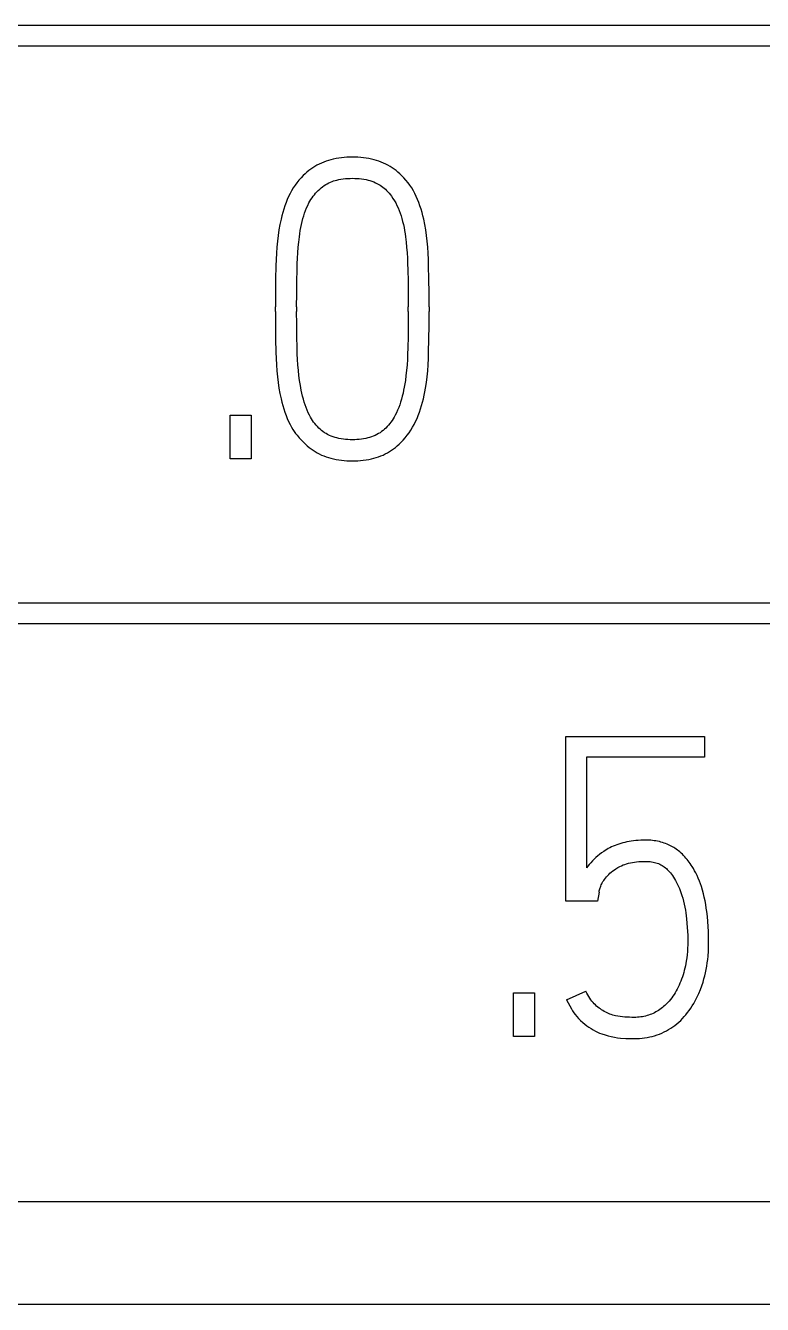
# Model space of a CAD drawing. Extents: x 867151 to 1787449, y -2071112 to -1028603.
# Drawn here: x 871235.83 to 871239.75, y -1032681.08 to -1032674.26 of the extents above; entities that cross this region are included whole.
import ezdxf

# ---------------------------------------------------------------- set-up
doc = ezdxf.new("R2010")
doc.units = 0
doc.header["$LTSCALE"] = 4
doc.header["$MEASUREMENT"] = 0
doc.layers.get('0').update_dxf_attribs({"linetype": 'CONTINUOUS'})
doc.layers.add('20000_FRONT_O', color=7, linetype='CONTINUOUS')

# ---------------------------------------------------------------- blocks, each defined once
blk = doc.blocks.new('A$C36C17930')
at = {"layer": '20000_FRONT_O', "color": 7, "linetype": 'Continuous'}
for p, q in [((36.4911, 33.1704), (17.9621, 33.1704)), ((36.3811, 33.0604), (18.0721, 33.0604)), ((24.0082, 32.4552), (23.9953, 32.4515)), ((24.0211, 32.4584), (24.0082, 32.4552)), ((24.0355, 32.4614), (24.0211, 32.4584)), ((24.05, 32.4639), (24.0355, 32.4614)), ((24.0645, 32.4659), (24.05, 32.4639)), ((24.0791, 32.4674), (24.0645, 32.4659)), ((24.0938, 32.4685), (24.0791, 32.4674)), ((24.1085, 32.4691), (24.0938, 32.4685)), ((24.1232, 32.4693), (24.1085, 32.4691)), ((24.1379, 32.4691), (24.1232, 32.4693)), ((24.1526, 32.4685), (24.1379, 32.4691)), ((24.1673, 32.4674), (24.1526, 32.4685)), ((24.1819, 32.4659), (24.1673, 32.4674)), ((24.1964, 32.4639), (24.1819, 32.4659)), ((24.2109, 32.4614), (24.1964, 32.4639)), ((24.2253, 32.4584), (24.2109, 32.4614)), ((24.2382, 32.4552), (24.2253, 32.4584)), ((24.2511, 32.4515), (24.2382, 32.4552)), ((23.8805, 32.3891), (23.8707, 32.3806)), ((23.8905, 32.3973), (23.8805, 32.3891)), ((23.9009, 32.4051), (23.8905, 32.3973)), ((23.9116, 32.4125), (23.9009, 32.4051)), ((23.9226, 32.4194), (23.9116, 32.4125)), ((23.9338, 32.4259), (23.9226, 32.4194)), ((23.9457, 32.432), (23.9338, 32.4259)), ((23.9578, 32.4376), (23.9457, 32.432)), ((23.9701, 32.4427), (23.9578, 32.4376)), ((23.9826, 32.4474), (23.9701, 32.4427)), ((23.9953, 32.4515), (23.9826, 32.4474)), ((24.2638, 32.4474), (24.2511, 32.4515)), ((24.2763, 32.4427), (24.2638, 32.4474)), ((24.2886, 32.4376), (24.2763, 32.4427)), ((24.3007, 32.432), (24.2886, 32.4376)), ((24.3126, 32.4259), (24.3007, 32.432)), ((24.3238, 32.4194), (24.3126, 32.4259)), ((24.3348, 32.4125), (24.3238, 32.4194)), ((24.3455, 32.4051), (24.3348, 32.4125)), ((24.3559, 32.3973), (24.3455, 32.4051)), ((24.3659, 32.3891), (24.3559, 32.3973)), ((24.3757, 32.3806), (24.3659, 32.3891)), ((23.8171, 32.3188), (23.8076, 32.3045)), ((23.8272, 32.3327), (23.8171, 32.3188)), ((23.838, 32.3462), (23.8272, 32.3327)), ((23.8493, 32.3592), (23.838, 32.3462)), ((23.8613, 32.3716), (23.8493, 32.3592)), ((23.8707, 32.3806), (23.8613, 32.3716)), ((23.972, 32.3171), (23.9804, 32.3225)), ((23.9804, 32.3225), (23.9891, 32.3275)), ((23.9891, 32.3275), (23.9973, 32.3316)), ((23.9973, 32.3316), (24.0057, 32.3354)), ((24.0057, 32.3354), (24.0142, 32.3388)), ((24.0142, 32.3388), (24.023, 32.3418)), ((24.023, 32.3418), (24.0318, 32.3445)), ((24.0318, 32.3445), (24.0407, 32.3469)), ((24.0407, 32.3469), (24.0497, 32.3489)), ((24.0497, 32.3489), (24.0618, 32.3512)), ((24.0618, 32.3512), (24.074, 32.3531)), ((24.074, 32.3531), (24.0863, 32.3544)), ((24.0863, 32.3544), (24.0985, 32.3554)), ((24.0985, 32.3554), (24.1109, 32.3559)), ((24.1109, 32.3559), (24.1232, 32.3561)), ((24.1232, 32.3561), (24.1354, 32.3559)), ((24.1354, 32.3559), (24.1475, 32.3554)), ((24.1475, 32.3554), (24.1596, 32.3544)), ((24.1596, 32.3544), (24.1717, 32.3531)), ((24.1717, 32.3531), (24.1837, 32.3512)), ((24.1837, 32.3512), (24.1957, 32.3489)), ((24.1957, 32.3489), (24.2062, 32.3465)), ((24.2062, 32.3465), (24.2165, 32.3436)), ((24.2165, 32.3436), (24.2267, 32.3403)), ((24.2267, 32.3403), (24.2368, 32.3365)), ((24.2368, 32.3365), (24.2467, 32.3322)), ((24.2467, 32.3322), (24.2563, 32.3275)), ((24.2563, 32.3275), (24.2639, 32.3233)), ((24.2639, 32.3233), (24.2714, 32.3188)), ((24.2714, 32.3188), (24.2786, 32.314)), ((24.3851, 32.3716), (24.3757, 32.3806)), ((24.397, 32.3592), (24.3851, 32.3716)), ((24.4084, 32.3462), (24.397, 32.3592)), ((24.4192, 32.3327), (24.4084, 32.3462)), ((24.4293, 32.3188), (24.4192, 32.3327)), ((24.4388, 32.3045), (24.4293, 32.3188)), ((23.7829, 32.2588), (23.7759, 32.2429)), ((23.7905, 32.2745), (23.7829, 32.2588)), ((23.7987, 32.2898), (23.7905, 32.2745)), ((23.8076, 32.3045), (23.7987, 32.2898)), ((23.9021, 32.2428), (23.9079, 32.2516)), ((23.9079, 32.2516), (23.914, 32.2602)), ((23.914, 32.2602), (23.9203, 32.2684)), ((23.9203, 32.2684), (23.927, 32.2765)), ((23.927, 32.2765), (23.9339, 32.2842)), ((23.9339, 32.2842), (23.9412, 32.2917)), ((23.9412, 32.2917), (23.9485, 32.2986)), ((23.9485, 32.2986), (23.956, 32.3051)), ((23.956, 32.3051), (23.9639, 32.3113)), ((23.9639, 32.3113), (23.972, 32.3171)), ((24.2786, 32.314), (24.2856, 32.3089)), ((24.2856, 32.3089), (24.2924, 32.3034)), ((24.2924, 32.3034), (24.2989, 32.2977)), ((24.2989, 32.2977), (24.3052, 32.2917)), ((24.3052, 32.2917), (24.3122, 32.2843)), ((24.3122, 32.2843), (24.3189, 32.2765)), ((24.3189, 32.2765), (24.3252, 32.2684)), ((24.3252, 32.2684), (24.3313, 32.2602)), ((24.3313, 32.2602), (24.3392, 32.2486)), ((24.4477, 32.2898), (24.4388, 32.3045)), ((24.4559, 32.2745), (24.4477, 32.2898)), ((24.4635, 32.2588), (24.4559, 32.2745)), ((24.4705, 32.2429), (24.4635, 32.2588)), ((23.7577, 32.1924), (23.7523, 32.1745)), ((23.7632, 32.2094), (23.7577, 32.1924)), ((23.7693, 32.2263), (23.7632, 32.2094)), ((23.7759, 32.2429), (23.7693, 32.2263)), ((23.8684, 32.1709), (23.8735, 32.1852)), ((23.8735, 32.1852), (23.8789, 32.1986)), ((23.8789, 32.1986), (23.8849, 32.2118)), ((23.8849, 32.2118), (23.8914, 32.2247)), ((23.8914, 32.2247), (23.8966, 32.2338)), ((23.8966, 32.2338), (23.9021, 32.2428)), ((24.3392, 32.2486), (24.3466, 32.2368)), ((24.3466, 32.2368), (24.3535, 32.2247)), ((24.3535, 32.2247), (24.3601, 32.2118)), ((24.3601, 32.2118), (24.3662, 32.1986)), ((24.3662, 32.1986), (24.3717, 32.1852)), ((24.3717, 32.1852), (24.3771, 32.1709)), ((24.4771, 32.2263), (24.4705, 32.2429)), ((24.4831, 32.2094), (24.4771, 32.2263)), ((24.4886, 32.1924), (24.4831, 32.2094)), ((24.4939, 32.1745), (24.4886, 32.1924)), ((23.7429, 32.1384), (23.7367, 32.1097)), ((23.7473, 32.1565), (23.7429, 32.1384)), ((23.7523, 32.1745), (23.7473, 32.1565)), ((23.8517, 32.1103), (23.8554, 32.1261)), ((23.8554, 32.1261), (23.8595, 32.1418)), ((23.8595, 32.1418), (23.8637, 32.1564)), ((23.8637, 32.1564), (23.8684, 32.1709)), ((24.3771, 32.1709), (24.382, 32.1564)), ((24.382, 32.1564), (24.3864, 32.1418)), ((24.3864, 32.1418), (24.3907, 32.1261)), ((24.3907, 32.1261), (24.3945, 32.1104)), ((24.4987, 32.1565), (24.4939, 32.1745)), ((24.503, 32.1384), (24.4987, 32.1565)), ((24.5089, 32.1097), (24.503, 32.1384)), ((23.727, 32.0506), (23.7233, 32.0201)), ((23.7315, 32.0809), (23.727, 32.0506)), ((23.7367, 32.1097), (23.7315, 32.0809)), ((23.8403, 32.0432), (23.8426, 32.0603)), ((23.8426, 32.0603), (23.8453, 32.0774)), ((23.8453, 32.0774), (23.8484, 32.0945)), ((23.8484, 32.0945), (23.8517, 32.1103)), ((24.3945, 32.1104), (24.3979, 32.0945)), ((24.3979, 32.0945), (24.401, 32.0774)), ((24.401, 32.0774), (24.4038, 32.0603)), ((24.4038, 32.0603), (24.4061, 32.0432)), ((24.5138, 32.0809), (24.5089, 32.1097)), ((24.518, 32.0506), (24.5138, 32.0809)), ((24.5214, 32.0201), (24.518, 32.0506)), ((23.7201, 31.9882), (23.7177, 31.9561)), ((23.7233, 32.0201), (23.7201, 31.9882)), ((23.8322, 31.9596), (23.8345, 31.9884)), ((23.8345, 31.9884), (23.8371, 32.0158)), ((23.8371, 32.0158), (23.8403, 32.0432)), ((24.4061, 32.0432), (24.4093, 32.0158)), ((24.4093, 32.0158), (24.4119, 31.9884)), ((24.4119, 31.9884), (24.4142, 31.9596)), ((24.5243, 31.9882), (24.5214, 32.0201)), ((24.5266, 31.9561), (24.5243, 31.9882)), ((23.716, 31.9226), (23.7149, 31.889)), ((23.7177, 31.9561), (23.716, 31.9226)), ((23.829, 31.9004), (23.8304, 31.9308)), ((23.8304, 31.9308), (23.8322, 31.9596)), ((24.4142, 31.9596), (24.416, 31.9308)), ((24.416, 31.9308), (24.4174, 31.9004)), ((24.5282, 31.9226), (24.5266, 31.9561)), ((24.5293, 31.889), (24.5282, 31.9226)), ((23.7149, 31.889), (23.7136, 31.8188)), ((23.8268, 31.8065), (23.828, 31.8701)), ((23.828, 31.8701), (23.829, 31.9004)), ((24.4174, 31.9004), (24.4183, 31.8701)), ((24.4183, 31.8701), (24.4196, 31.8065)), ((24.5305, 31.8188), (24.5293, 31.889)), ((23.7136, 31.8188), (23.7129, 31.7459)), ((23.8261, 31.7399), (23.8268, 31.8065)), ((24.4196, 31.8065), (24.4203, 31.7399)), ((24.5313, 31.7459), (24.5305, 31.8188)), ((23.7129, 31.7459), (23.7127, 31.6704)), ((23.8258, 31.6704), (23.8261, 31.7399)), ((24.4203, 31.7399), (24.4206, 31.6704)), ((24.5315, 31.6704), (24.5313, 31.7459)), ((23.7127, 31.646), (23.7127, 31.6704)), ((23.7127, 31.646), (23.7129, 31.5705)), ((23.8258, 31.6704), (23.8258, 31.646)), ((23.8261, 31.5789), (23.8258, 31.646)), ((24.4206, 31.646), (24.4203, 31.5789)), ((24.4206, 31.646), (24.4206, 31.6704)), ((24.5313, 31.5705), (24.5315, 31.646)), ((24.5315, 31.6704), (24.5315, 31.646)), ((23.7129, 31.5705), (23.7136, 31.498)), ((23.8268, 31.5138), (23.8261, 31.5789)), ((24.4203, 31.5789), (24.4196, 31.5138)), ((24.5305, 31.498), (24.5313, 31.5705)), ((23.828, 31.4507), (23.8268, 31.5138)), ((24.4196, 31.5138), (24.4183, 31.4507)), ((23.7136, 31.498), (23.7149, 31.4285)), ((23.8291, 31.4203), (23.828, 31.4507)), ((24.4183, 31.4507), (24.4173, 31.4203)), ((24.5293, 31.4285), (24.5305, 31.498)), ((23.7149, 31.4285), (23.716, 31.3952)), ((23.716, 31.3952), (23.7177, 31.3619)), ((23.8305, 31.39), (23.8291, 31.4203)), ((23.8325, 31.3612), (23.8305, 31.39)), ((24.4159, 31.39), (24.4139, 31.3612)), ((24.4173, 31.4203), (24.4159, 31.39)), ((24.5265, 31.3619), (24.5282, 31.3952)), ((24.5282, 31.3952), (24.5293, 31.4285)), ((23.7177, 31.3619), (23.7201, 31.3301)), ((23.7201, 31.3301), (23.7233, 31.2983)), ((23.7233, 31.2983), (23.727, 31.2679)), ((23.835, 31.3323), (23.8325, 31.3612)), ((23.8379, 31.3049), (23.835, 31.3323)), ((23.8414, 31.2776), (23.8379, 31.3049)), ((24.4085, 31.3049), (24.405, 31.2776)), ((24.4114, 31.3323), (24.4085, 31.3049)), ((24.4139, 31.3612), (24.4114, 31.3323)), ((24.5172, 31.2679), (24.5209, 31.2983)), ((24.5209, 31.2983), (24.5241, 31.3301)), ((24.5241, 31.3301), (24.5265, 31.3619)), ((23.727, 31.2679), (23.7315, 31.2376)), ((23.7315, 31.2376), (23.7367, 31.2088)), ((23.8454, 31.2518), (23.8414, 31.2776)), ((23.8501, 31.2261), (23.8454, 31.2518)), ((24.3995, 31.2432), (24.3961, 31.2261)), ((24.4024, 31.2603), (24.3995, 31.2432)), ((24.405, 31.2776), (24.4024, 31.2603)), ((24.5093, 31.2184), (24.5127, 31.2376)), ((24.5127, 31.2376), (24.5172, 31.2679)), ((23.7367, 31.2088), (23.7429, 31.1802)), ((23.7429, 31.1802), (23.7473, 31.1621)), ((23.7473, 31.1621), (23.7523, 31.1441)), ((23.8536, 31.2099), (23.8501, 31.2261)), ((23.8574, 31.1939), (23.8536, 31.2099)), ((23.8616, 31.178), (23.8574, 31.1939)), ((23.8659, 31.163), (23.8616, 31.178)), ((23.8706, 31.1481), (23.8659, 31.163)), ((24.3798, 31.163), (24.3749, 31.1481)), ((24.3843, 31.178), (24.3798, 31.163)), ((24.3887, 31.1939), (24.3843, 31.178)), ((24.3926, 31.2099), (24.3887, 31.1939)), ((24.3961, 31.2261), (24.3926, 31.2099)), ((24.4916, 31.1441), (24.4966, 31.1621)), ((24.4966, 31.1621), (24.5012, 31.1802)), ((24.5012, 31.1802), (24.5055, 31.1992)), ((24.5055, 31.1992), (24.5093, 31.2184)), ((23.4708, 30.8604), (23.4708, 31.0934)), ((23.4708, 31.0934), (23.5839, 31.0934)), ((23.5839, 31.0934), (23.5839, 30.8604)), ((23.7523, 31.1441), (23.7577, 31.1262)), ((23.7577, 31.1262), (23.7632, 31.1092)), ((23.7632, 31.1092), (23.7693, 31.0923)), ((23.7693, 31.0923), (23.7759, 31.0756)), ((23.8758, 31.1333), (23.8706, 31.1481)), ((23.8811, 31.1195), (23.8758, 31.1333)), ((23.8871, 31.1059), (23.8811, 31.1195)), ((23.8936, 31.0927), (23.8871, 31.1059)), ((23.8988, 31.0833), (23.8936, 31.0927)), ((24.351, 31.0927), (24.3458, 31.0833)), ((24.3578, 31.1059), (24.351, 31.0927)), ((24.3639, 31.1195), (24.3578, 31.1059)), ((24.3695, 31.1333), (24.3639, 31.1195)), ((24.3749, 31.1481), (24.3695, 31.1333)), ((24.4672, 31.0756), (24.474, 31.0923)), ((24.474, 31.0923), (24.4802, 31.1092)), ((24.4802, 31.1092), (24.486, 31.1262)), ((24.486, 31.1262), (24.4916, 31.1441)), ((23.7759, 31.0756), (23.7829, 31.0597)), ((23.7829, 31.0597), (23.7906, 31.0441)), ((23.7906, 31.0441), (23.799, 31.0288)), ((23.799, 31.0288), (23.8057, 31.0177)), ((23.9043, 31.0741), (23.8988, 31.0833)), ((23.9101, 31.0652), (23.9043, 31.0741)), ((23.9162, 31.0564), (23.9101, 31.0652)), ((23.9225, 31.048), (23.9162, 31.0564)), ((23.9291, 31.0399), (23.9225, 31.048)), ((23.9361, 31.0321), (23.9291, 31.0399)), ((23.9434, 31.0246), (23.9361, 31.0321)), ((23.9506, 31.0179), (23.9434, 31.0246)), ((24.3007, 31.0246), (24.2936, 31.0179)), ((24.3081, 31.0321), (24.3007, 31.0246)), ((24.3151, 31.0399), (24.3081, 31.0321)), ((24.3217, 31.0481), (24.3151, 31.0399)), ((24.3281, 31.0564), (24.3217, 31.0481)), ((24.3343, 31.0652), (24.3281, 31.0564)), ((24.3402, 31.0741), (24.3343, 31.0652)), ((24.3458, 31.0833), (24.3402, 31.0741)), ((24.4347, 31.0141), (24.4437, 31.0288)), ((24.4437, 31.0288), (24.4522, 31.0441)), ((24.4522, 31.0441), (24.46, 31.0597)), ((24.46, 31.0597), (24.4672, 31.0756)), ((23.8057, 31.0177), (23.8128, 31.0068)), ((23.8128, 31.0068), (23.8203, 30.9962)), ((23.8203, 30.9962), (23.8282, 30.9859)), ((23.8282, 30.9859), (23.8394, 30.9724)), ((23.8394, 30.9724), (23.8512, 30.9594)), ((23.8512, 30.9594), (23.8636, 30.9469)), ((23.9582, 31.0116), (23.9506, 31.0179)), ((23.966, 31.0056), (23.9582, 31.0116)), ((23.9741, 31), (23.966, 31.0056)), ((23.9824, 30.9948), (23.9741, 31)), ((23.991, 30.9901), (23.9824, 30.9948)), ((24.0006, 30.9855), (23.991, 30.9901)), ((24.0103, 30.9813), (24.0006, 30.9855)), ((24.0203, 30.9777), (24.0103, 30.9813)), ((24.0304, 30.9745), (24.0203, 30.9777)), ((24.0406, 30.9717), (24.0304, 30.9745)), ((24.0509, 30.9694), (24.0406, 30.9717)), ((24.0629, 30.9671), (24.0509, 30.9694)), ((24.0748, 30.9654), (24.0629, 30.9671)), ((24.0869, 30.9641), (24.0748, 30.9654)), ((24.099, 30.9631), (24.0869, 30.9641)), ((24.1111, 30.9626), (24.099, 30.9631)), ((24.1232, 30.9625), (24.1111, 30.9626)), ((24.1351, 30.9626), (24.1232, 30.9625)), ((24.147, 30.9632), (24.1351, 30.9626)), ((24.1589, 30.9641), (24.147, 30.9632)), ((24.1707, 30.9654), (24.1589, 30.9641)), ((24.1825, 30.9671), (24.1707, 30.9654)), ((24.1942, 30.9694), (24.1825, 30.9671)), ((24.2044, 30.9717), (24.1942, 30.9694)), ((24.2145, 30.9745), (24.2044, 30.9717)), ((24.2245, 30.9777), (24.2145, 30.9745)), ((24.2344, 30.9814), (24.2245, 30.9777)), ((24.244, 30.9855), (24.2344, 30.9814)), ((24.2534, 30.9901), (24.244, 30.9855)), ((24.2619, 30.9948), (24.2534, 30.9901)), ((24.2702, 31), (24.2619, 30.9948)), ((24.2783, 31.0056), (24.2702, 31)), ((24.2861, 31.0116), (24.2783, 31.0056)), ((24.2936, 31.0179), (24.2861, 31.0116)), ((24.3806, 30.9469), (24.3926, 30.9594)), ((24.3926, 30.9594), (24.404, 30.9724)), ((24.404, 30.9724), (24.4149, 30.9859)), ((24.4149, 30.9859), (24.4251, 30.9998)), ((24.4251, 30.9998), (24.4347, 31.0141)), ((23.8636, 30.9469), (23.8729, 30.9381)), ((23.8729, 30.9381), (23.8825, 30.9296)), ((23.8825, 30.9296), (23.8924, 30.9214)), ((23.8924, 30.9214), (23.9026, 30.9136)), ((23.9026, 30.9136), (23.913, 30.9062)), ((23.913, 30.9062), (23.9238, 30.8992)), ((23.9238, 30.8992), (23.9348, 30.8927)), ((23.9348, 30.8927), (23.9465, 30.8865)), ((23.9465, 30.8865), (23.9585, 30.8809)), ((24.2861, 30.8809), (24.298, 30.8865)), ((24.298, 30.8865), (24.3096, 30.8927)), ((24.3096, 30.8927), (24.3206, 30.8992)), ((24.3206, 30.8992), (24.3314, 30.9061)), ((24.3314, 30.9061), (24.3418, 30.9135)), ((24.3418, 30.9135), (24.352, 30.9213)), ((24.352, 30.9213), (24.3618, 30.9295)), ((24.3618, 30.9295), (24.3714, 30.9381)), ((24.3714, 30.9381), (24.3806, 30.9469)), ((23.5839, 30.8604), (23.4708, 30.8604)), ((23.9585, 30.8809), (23.9707, 30.8757)), ((23.9707, 30.8757), (23.9831, 30.8711)), ((23.9831, 30.8711), (23.9957, 30.867)), ((23.9957, 30.867), (24.0085, 30.8633)), ((24.0085, 30.8633), (24.0214, 30.8601)), ((24.0214, 30.8601), (24.0357, 30.8571)), ((24.0357, 30.8571), (24.0502, 30.8546)), ((24.0502, 30.8546), (24.0647, 30.8526)), ((24.0647, 30.8526), (24.0793, 30.8511)), ((24.0793, 30.8511), (24.0939, 30.8501)), ((24.0939, 30.8501), (24.1085, 30.8495)), ((24.1085, 30.8495), (24.1232, 30.8493)), ((24.1232, 30.8493), (24.1377, 30.8495)), ((24.1377, 30.8495), (24.1522, 30.8501)), ((24.1522, 30.8501), (24.1666, 30.8512)), ((24.1666, 30.8512), (24.181, 30.8527)), ((24.181, 30.8527), (24.1954, 30.8546)), ((24.1954, 30.8546), (24.2096, 30.8571)), ((24.2096, 30.8571), (24.2238, 30.8601)), ((24.2238, 30.8601), (24.2366, 30.8633)), ((24.2366, 30.8633), (24.2492, 30.867)), ((24.2492, 30.867), (24.2617, 30.8712)), ((24.2617, 30.8712), (24.274, 30.8758)), ((24.274, 30.8758), (24.2861, 30.8809)), ((35.0111, 30.0904), (15.2631, 30.0904)), ((34.9011, 29.9804), (15.3731, 29.9804)), ((25.2604, 28.5016), (25.2604, 29.3804)), ((25.2604, 29.3804), (25.9993, 29.3804)), ((25.9993, 29.3804), (25.9993, 29.2694)), ((25.3713, 29.2694), (25.3713, 28.6791)), ((25.9993, 29.2694), (25.3713, 29.2694)), ((25.4705, 28.7728), (25.4626, 28.7677)), ((25.4785, 28.7777), (25.4705, 28.7728)), ((25.4867, 28.7823), (25.4785, 28.7777)), ((25.4954, 28.787), (25.4867, 28.7823)), ((25.5043, 28.7913), (25.4954, 28.787)), ((25.5132, 28.7954), (25.5043, 28.7913)), ((25.5228, 28.7994), (25.5132, 28.7954)), ((25.5326, 28.8031), (25.5228, 28.7994)), ((25.5424, 28.8065), (25.5326, 28.8031)), ((25.553, 28.8098), (25.5424, 28.8065)), ((25.5636, 28.8129), (25.553, 28.8098)), ((25.5744, 28.8156), (25.5636, 28.8129)), ((25.5859, 28.8182), (25.5744, 28.8156)), ((25.5974, 28.8205), (25.5859, 28.8182)), ((25.609, 28.8224), (25.5974, 28.8205)), ((25.6214, 28.8241), (25.609, 28.8224)), ((25.6339, 28.8254), (25.6214, 28.8241)), ((25.6464, 28.8265), (25.6339, 28.8254)), ((25.6597, 28.8273), (25.6464, 28.8265)), ((25.6731, 28.8277), (25.6597, 28.8273)), ((25.6864, 28.8278), (25.6731, 28.8277)), ((25.6955, 28.8276), (25.6864, 28.8278)), ((25.7046, 28.8272), (25.6955, 28.8276)), ((25.7137, 28.8266), (25.7046, 28.8272)), ((25.7228, 28.8257), (25.7137, 28.8266)), ((25.7319, 28.8246), (25.7228, 28.8257)), ((25.7409, 28.8232), (25.7319, 28.8246)), ((25.7498, 28.8216), (25.7409, 28.8232)), ((25.7587, 28.8197), (25.7498, 28.8216)), ((25.7675, 28.8175), (25.7587, 28.8197)), ((25.7763, 28.815), (25.7675, 28.8175)), ((25.7849, 28.8122), (25.7763, 28.815)), ((25.7924, 28.8095), (25.7849, 28.8122)), ((25.7998, 28.8065), (25.7924, 28.8095)), ((25.8071, 28.8033), (25.7998, 28.8065)), ((25.8143, 28.7999), (25.8071, 28.8033)), ((25.8213, 28.7963), (25.8143, 28.7999)), ((25.8283, 28.7924), (25.8213, 28.7963)), ((25.8352, 28.7884), (25.8283, 28.7924)), ((25.8419, 28.7841), (25.8352, 28.7884)), ((25.8485, 28.7797), (25.8419, 28.7841)), ((25.8549, 28.775), (25.8485, 28.7797)), ((25.8613, 28.7702), (25.8549, 28.775)), ((25.3936, 28.7075), (25.3856, 28.6981)), ((25.4019, 28.7166), (25.3936, 28.7075)), ((25.4109, 28.7258), (25.4019, 28.7166)), ((25.4201, 28.7346), (25.4109, 28.7258)), ((25.4301, 28.7434), (25.4201, 28.7346)), ((25.4404, 28.7518), (25.4301, 28.7434)), ((25.4513, 28.7599), (25.4404, 28.7518)), ((25.4626, 28.7677), (25.4513, 28.7599)), ((25.5845, 28.7016), (25.5937, 28.7043)), ((25.5937, 28.7043), (25.6043, 28.7068)), ((25.6043, 28.7068), (25.615, 28.709)), ((25.615, 28.709), (25.6258, 28.7107)), ((25.6258, 28.7107), (25.6366, 28.7121)), ((25.6366, 28.7121), (25.649, 28.7133)), ((25.649, 28.7133), (25.6615, 28.7142)), ((25.6615, 28.7142), (25.674, 28.7146)), ((25.674, 28.7146), (25.6864, 28.7146)), ((25.6864, 28.7146), (25.6943, 28.7144)), ((25.6943, 28.7144), (25.7022, 28.714)), ((25.7022, 28.714), (25.71, 28.7132)), ((25.71, 28.7132), (25.7178, 28.7122)), ((25.7178, 28.7122), (25.7256, 28.7109)), ((25.7256, 28.7109), (25.7333, 28.7092)), ((25.7333, 28.7092), (25.7403, 28.7073)), ((25.7403, 28.7073), (25.7471, 28.7051)), ((25.7471, 28.7051), (25.7539, 28.7026)), ((25.8674, 28.7652), (25.8613, 28.7702)), ((25.8745, 28.759), (25.8674, 28.7652)), ((25.8814, 28.7527), (25.8745, 28.759)), ((25.888, 28.7461), (25.8814, 28.7527)), ((25.8945, 28.7393), (25.888, 28.7461)), ((25.9007, 28.7323), (25.8945, 28.7393)), ((25.9067, 28.7251), (25.9007, 28.7323)), ((25.9125, 28.7178), (25.9067, 28.7251)), ((25.9182, 28.7102), (25.9125, 28.7178)), ((25.9236, 28.7026), (25.9182, 28.7102)), ((25.3783, 28.6888), (25.3713, 28.6791)), ((25.3856, 28.6981), (25.3783, 28.6888)), ((25.4768, 28.6318), (25.4823, 28.6381)), ((25.4823, 28.6381), (25.4887, 28.6448)), ((25.4887, 28.6448), (25.4955, 28.6512)), ((25.4955, 28.6512), (25.5025, 28.6573)), ((25.5025, 28.6573), (25.5106, 28.6636)), ((25.5106, 28.6636), (25.519, 28.6695)), ((25.519, 28.6695), (25.5276, 28.6751)), ((25.5276, 28.6751), (25.5375, 28.6809)), ((25.5375, 28.6809), (25.5475, 28.6864)), ((25.5475, 28.6864), (25.5577, 28.6913)), ((25.5577, 28.6913), (25.5665, 28.6951)), ((25.5665, 28.6951), (25.5755, 28.6986)), ((25.5755, 28.6986), (25.5845, 28.7016)), ((25.7539, 28.7026), (25.7605, 28.6997)), ((25.7605, 28.6997), (25.767, 28.6965)), ((25.767, 28.6965), (25.7732, 28.6929)), ((25.7732, 28.6929), (25.7792, 28.6891)), ((25.7792, 28.6891), (25.785, 28.6849)), ((25.785, 28.6849), (25.7907, 28.6805)), ((25.7907, 28.6805), (25.7961, 28.6758)), ((25.7961, 28.6758), (25.8013, 28.6709)), ((25.8013, 28.6709), (25.8063, 28.6658)), ((25.8063, 28.6658), (25.8122, 28.6593)), ((25.8122, 28.6593), (25.8179, 28.6525)), ((25.8179, 28.6525), (25.8233, 28.6455)), ((25.8233, 28.6455), (25.8285, 28.6384)), ((25.8285, 28.6384), (25.8335, 28.6311)), ((25.9288, 28.6948), (25.9236, 28.7026)), ((25.9339, 28.6869), (25.9288, 28.6948)), ((25.9406, 28.6757), (25.9339, 28.6869)), ((25.947, 28.6642), (25.9406, 28.6757)), ((25.9531, 28.6526), (25.947, 28.6642)), ((25.9599, 28.6384), (25.9531, 28.6526)), ((25.9662, 28.624), (25.9599, 28.6384)), ((25.4389, 28.557), (25.4418, 28.5677)), ((25.4418, 28.5677), (25.4468, 28.5826)), ((25.4468, 28.5826), (25.4491, 28.5886)), ((25.4491, 28.5886), (25.4518, 28.5944)), ((25.4518, 28.5944), (25.4547, 28.6001)), ((25.4547, 28.6001), (25.4583, 28.6065)), ((25.4583, 28.6065), (25.4623, 28.6126)), ((25.4623, 28.6126), (25.4665, 28.6186)), ((25.4665, 28.6186), (25.4715, 28.6253)), ((25.4715, 28.6253), (25.4768, 28.6318)), ((25.8335, 28.6311), (25.8396, 28.6215)), ((25.8396, 28.6215), (25.8455, 28.6118)), ((25.8455, 28.6118), (25.8509, 28.6019)), ((25.8509, 28.6019), (25.8561, 28.5919)), ((25.8561, 28.5919), (25.8611, 28.5812)), ((25.8611, 28.5812), (25.8657, 28.5703)), ((25.8657, 28.5703), (25.87, 28.5593)), ((25.9721, 28.6094), (25.9662, 28.624)), ((25.9775, 28.5947), (25.9721, 28.6094)), ((25.9826, 28.5798), (25.9775, 28.5947)), ((25.9883, 28.5611), (25.9826, 28.5798)), ((25.429, 28.5016), (25.2604, 28.5016)), ((25.4379, 28.5504), (25.429, 28.5016)), ((25.4379, 28.5504), (25.4389, 28.557)), ((25.87, 28.5593), (25.874, 28.5482)), ((25.874, 28.5482), (25.879, 28.5329)), ((25.879, 28.5329), (25.8835, 28.5175)), ((25.8835, 28.5175), (25.8876, 28.502)), ((25.8876, 28.502), (25.8914, 28.4864)), ((25.9935, 28.5422), (25.9883, 28.5611)), ((25.9981, 28.5232), (25.9935, 28.5422)), ((26.0022, 28.5041), (25.9981, 28.5232)), ((26.0058, 28.4849), (26.0022, 28.5041)), ((25.8914, 28.4864), (25.8947, 28.4707)), ((25.8947, 28.4707), (25.8976, 28.455)), ((25.8976, 28.455), (25.9001, 28.4392)), ((25.9001, 28.4392), (25.9022, 28.4232)), ((26.009, 28.4656), (26.0058, 28.4849)), ((26.0118, 28.4463), (26.009, 28.4656)), ((26.015, 28.4197), (26.0118, 28.4463)), ((25.9022, 28.4232), (25.9039, 28.4073)), ((25.9039, 28.4073), (25.906, 28.3846)), ((25.906, 28.3846), (25.9076, 28.3618)), ((26.0175, 28.3931), (26.015, 28.4197)), ((26.0195, 28.3665), (26.0175, 28.3931)), ((26.0207, 28.3398), (26.0195, 28.3665)), ((25.9076, 28.3618), (25.9098, 28.3215)), ((25.9098, 28.3215), (25.9104, 28.3039)), ((25.9104, 28.3039), (25.9106, 28.2864)), ((26.0214, 28.3131), (26.0207, 28.3398)), ((26.0215, 28.2864), (26.0214, 28.3131)), ((25.9085, 28.2338), (25.9069, 28.2168)), ((25.9096, 28.2513), (25.9085, 28.2338)), ((25.9103, 28.2688), (25.9096, 28.2513)), ((25.9106, 28.2864), (25.9103, 28.2688)), ((26.0182, 28.2092), (26.02, 28.2349)), ((26.02, 28.2349), (26.0211, 28.2606)), ((26.0211, 28.2606), (26.0215, 28.2864)), ((25.9, 28.1703), (25.8975, 28.1579)), ((25.9022, 28.1828), (25.9, 28.1703)), ((25.9048, 28.1997), (25.9022, 28.1828)), ((25.9069, 28.2168), (25.9048, 28.1997)), ((26.0114, 28.1553), (26.0141, 28.1732)), ((26.0141, 28.1732), (26.0164, 28.1911)), ((26.0164, 28.1911), (26.0182, 28.2092)), ((25.8813, 28.098), (25.8773, 28.0864)), ((25.8851, 28.1096), (25.8813, 28.098)), ((25.8885, 28.1214), (25.8851, 28.1096)), ((25.8917, 28.1332), (25.8885, 28.1214)), ((25.8947, 28.1455), (25.8917, 28.1332)), ((25.8975, 28.1579), (25.8947, 28.1455)), ((25.9964, 28.0875), (26.0008, 28.104)), ((26.0008, 28.104), (26.0047, 28.1207)), ((26.0047, 28.1207), (26.0082, 28.1374)), ((26.0082, 28.1374), (26.0114, 28.1553)), ((25.2648, 27.9757), (25.3669, 28.0223)), ((25.3717, 28.0125), (25.3669, 28.0223)), ((25.8488, 28.0237), (25.8432, 28.014)), ((25.8541, 28.0335), (25.8488, 28.0237)), ((25.8592, 28.0435), (25.8541, 28.0335)), ((25.8641, 28.054), (25.8592, 28.0435)), ((25.8688, 28.0647), (25.8641, 28.054)), ((25.8732, 28.0755), (25.8688, 28.0647)), ((25.8773, 28.0864), (25.8732, 28.0755)), ((25.9691, 28.0106), (25.9773, 28.0305)), ((25.9773, 28.0305), (25.9848, 28.0506)), ((25.9848, 28.0506), (25.9916, 28.0711)), ((25.9916, 28.0711), (25.9964, 28.0875)), ((24.9808, 27.7804), (24.9808, 28.0134)), ((24.9808, 28.0134), (25.0939, 28.0134)), ((25.0939, 28.0134), (25.0939, 27.7804)), ((25.2648, 27.9757), (25.2726, 27.9595)), ((25.2726, 27.9595), (25.281, 27.9435)), ((25.3769, 28.0029), (25.3717, 28.0125)), ((25.3824, 27.9934), (25.3769, 28.0029)), ((25.3877, 27.985), (25.3824, 27.9934)), ((25.3934, 27.9769), (25.3877, 27.985)), ((25.3994, 27.969), (25.3934, 27.9769)), ((25.4053, 27.9621), (25.3994, 27.969)), ((25.4115, 27.9554), (25.4053, 27.9621)), ((25.4179, 27.949), (25.4115, 27.9554)), ((25.8001, 27.9576), (25.7941, 27.9517)), ((25.806, 27.9637), (25.8001, 27.9576)), ((25.8116, 27.97), (25.806, 27.9637)), ((25.8185, 27.9783), (25.8116, 27.97)), ((25.8251, 27.9868), (25.8185, 27.9783)), ((25.8314, 27.9956), (25.8251, 27.9868)), ((25.8373, 28.0045), (25.8314, 27.9956)), ((25.8432, 28.014), (25.8373, 28.0045)), ((25.9343, 27.9438), (25.9418, 27.9562)), ((25.9418, 27.9562), (25.9516, 27.974)), ((25.9516, 27.974), (25.9607, 27.9921)), ((25.9607, 27.9921), (25.9691, 28.0106)), ((25.281, 27.9435), (25.2901, 27.9278)), ((25.2901, 27.9278), (25.2966, 27.9175)), ((25.2966, 27.9175), (25.3036, 27.9073)), ((25.3036, 27.9073), (25.3109, 27.8974)), ((25.3109, 27.8974), (25.3186, 27.8879)), ((25.3186, 27.8879), (25.3286, 27.8767)), ((25.4243, 27.9433), (25.4179, 27.949)), ((25.4309, 27.9378), (25.4243, 27.9433)), ((25.4376, 27.9325), (25.4309, 27.9378)), ((25.4444, 27.9276), (25.4376, 27.9325)), ((25.4513, 27.9229), (25.4444, 27.9276)), ((25.4584, 27.9185), (25.4513, 27.9229)), ((25.4655, 27.9143), (25.4584, 27.9185)), ((25.4727, 27.9105), (25.4655, 27.9143)), ((25.4801, 27.9069), (25.4727, 27.9105)), ((25.4875, 27.9036), (25.4801, 27.9069)), ((25.495, 27.9005), (25.4875, 27.9036)), ((25.5026, 27.8978), (25.495, 27.9005)), ((25.5103, 27.8953), (25.5026, 27.8978)), ((25.5181, 27.893), (25.5103, 27.8953)), ((25.5259, 27.8911), (25.5181, 27.893)), ((25.5379, 27.8887), (25.5259, 27.8911)), ((25.55, 27.8869), (25.5379, 27.8887)), ((25.5622, 27.8855), (25.55, 27.8869)), ((25.6686, 27.8862), (25.6598, 27.8848)), ((25.6769, 27.8878), (25.6686, 27.8862)), ((25.6852, 27.8897), (25.6769, 27.8878)), ((25.6935, 27.8919), (25.6852, 27.8897)), ((25.7016, 27.8944), (25.6935, 27.8919)), ((25.7096, 27.8973), (25.7016, 27.8944)), ((25.7175, 27.9004), (25.7096, 27.8973)), ((25.7252, 27.9038), (25.7175, 27.9004)), ((25.7327, 27.9075), (25.7252, 27.9038)), ((25.7402, 27.9115), (25.7327, 27.9075)), ((25.7475, 27.9158), (25.7402, 27.9115)), ((25.7546, 27.9202), (25.7475, 27.9158)), ((25.7616, 27.925), (25.7546, 27.9202)), ((25.7684, 27.9299), (25.7616, 27.925)), ((25.7751, 27.9351), (25.7684, 27.9299)), ((25.7816, 27.9404), (25.7751, 27.9351)), ((25.788, 27.946), (25.7816, 27.9404)), ((25.7941, 27.9517), (25.788, 27.946)), ((25.8822, 27.8763), (25.8917, 27.8865)), ((25.8917, 27.8865), (25.9008, 27.8971)), ((25.9008, 27.8971), (25.9095, 27.908)), ((25.9095, 27.908), (25.9181, 27.9196)), ((25.9181, 27.9196), (25.9264, 27.9316)), ((25.9264, 27.9316), (25.9343, 27.9438)), ((25.3286, 27.8767), (25.3391, 27.866)), ((25.3391, 27.866), (25.3502, 27.8558)), ((25.3502, 27.8558), (25.3611, 27.8469)), ((25.3611, 27.8469), (25.3723, 27.8384)), ((25.3723, 27.8384), (25.3838, 27.8303)), ((25.3838, 27.8303), (25.3949, 27.8231)), ((25.3949, 27.8231), (25.4062, 27.8163)), ((25.5745, 27.8844), (25.5622, 27.8855)), ((25.5993, 27.883), (25.5745, 27.8844)), ((25.6118, 27.8826), (25.5993, 27.883)), ((25.6243, 27.8825), (25.6118, 27.8826)), ((25.6332, 27.8827), (25.6243, 27.8825)), ((25.6421, 27.8831), (25.6332, 27.8827)), ((25.6509, 27.8838), (25.6421, 27.8831)), ((25.6598, 27.8848), (25.6509, 27.8838)), ((25.7961, 27.8109), (25.8079, 27.8175)), ((25.8079, 27.8175), (25.8194, 27.8245)), ((25.8194, 27.8245), (25.8306, 27.832)), ((25.8306, 27.832), (25.8415, 27.84)), ((25.8415, 27.84), (25.8521, 27.8484)), ((25.8521, 27.8484), (25.8624, 27.8572)), ((25.8624, 27.8572), (25.8724, 27.8664)), ((25.8724, 27.8664), (25.8822, 27.8763)), ((25.0939, 27.7804), (24.9808, 27.7804)), ((25.4062, 27.8163), (25.4178, 27.81)), ((25.4178, 27.81), (25.4291, 27.8045)), ((25.4291, 27.8045), (25.4406, 27.7994)), ((25.4406, 27.7994), (25.4523, 27.7948)), ((25.4523, 27.7948), (25.4693, 27.789)), ((25.4693, 27.789), (25.4865, 27.784)), ((25.4865, 27.784), (25.5028, 27.7799)), ((25.5028, 27.7799), (25.5194, 27.7766)), ((25.5194, 27.7766), (25.5352, 27.7743)), ((25.5352, 27.7743), (25.5511, 27.7726)), ((25.5511, 27.7726), (25.5799, 27.7708)), ((25.5799, 27.7708), (25.6043, 27.7697)), ((25.6043, 27.7697), (25.6243, 27.7693)), ((25.6243, 27.7693), (25.6384, 27.7695)), ((25.6384, 27.7695), (25.6525, 27.7703)), ((25.6525, 27.7703), (25.6665, 27.7715)), ((25.6665, 27.7715), (25.6805, 27.7732)), ((25.6805, 27.7732), (25.694, 27.7754)), ((25.694, 27.7754), (25.7074, 27.7781)), ((25.7074, 27.7781), (25.7206, 27.7813)), ((25.7206, 27.7813), (25.7338, 27.7851)), ((25.7338, 27.7851), (25.7466, 27.7893)), ((25.7466, 27.7893), (25.7593, 27.794)), ((25.7593, 27.794), (25.7718, 27.7991)), ((25.7718, 27.7991), (25.7841, 27.8048)), ((25.7841, 27.8048), (25.7961, 27.8109)), ((8.0011, 26.9004), (37.001, 26.9004)), ((37.7111, 26.3524), (9.2911, 26.3524))]:
    blk.add_line(p, q, dxfattribs=at)

msp = doc.modelspace()

# ---------------------------------------------------------------- block references
at = {"color": 0, "linetype": 'ByBlock', "ltscale": 25}
msp.add_blockref('A$C36C17930', (871213.445, -1032707.432), dxfattribs=at)

doc.saveas('drawing.dxf')
